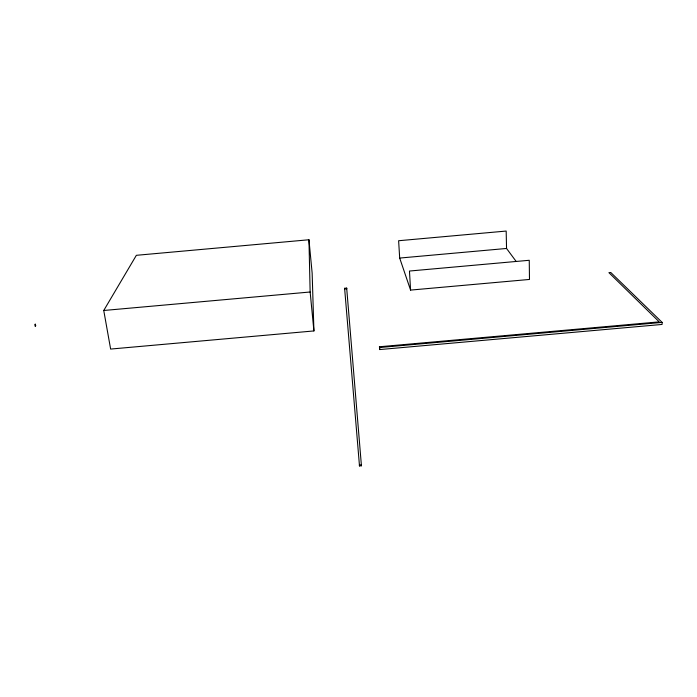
<?xml version="1.0" encoding="UTF-8"?>
<svg xmlns="http://www.w3.org/2000/svg" width="697" height="697" viewBox="0 0 697 697"><rect width="100%" height="100%" fill="white"/><g stroke="black" fill="none" stroke-linecap="round" stroke-linejoin="round"><path stroke-width="1.05" d="M662.15 322.397L662.072 324.445L379.743 349.563L379.438 346.766L659.24 321.875L608.908 272.658L610.772 272.492L662.15 322.397L379.595 347.533L379.438 346.766M103.748 310.487L136.359 255.311L308.954 239.759L312.143 273.05L313.92 330.936L110.631 349.066L103.748 310.487L310.139 291.999L308.954 239.759M506.545 248.463L506.179 231.055L398.623 240.735L399.686 258.064L506.545 248.463L516.102 261.366M344.614 288.288L346.679 288.096L346.766 288.715L344.693 288.898L344.614 288.288L359.495 465.944L361.429 465.779L346.679 288.096M410.577 290.091L529.485 279.445L529.25 260.286L409.47 271.037L410.577 290.091L399.686 258.064M361.429 465.779L361.316 464.882L359.391 465.047L359.495 465.944M310.139 291.999L313.92 330.936M379.595 347.533L379.743 349.563M35.678 325.752L35.207 326.379L34.85 324.628L35.32 324.009L35.678 325.752"/></g></svg>
